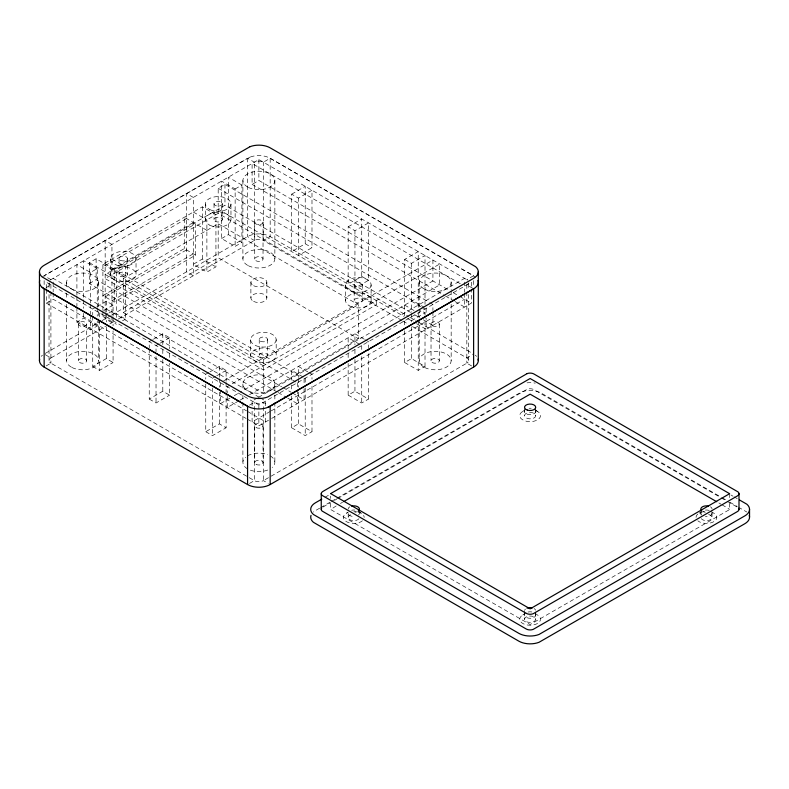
<?xml version="1.0" encoding="UTF-8"?>
<svg xmlns="http://www.w3.org/2000/svg" width="789" height="789" viewBox="0 0 789 789"><rect width="100%" height="100%" fill="white"/><g stroke="black" fill="none" stroke-linecap="round" stroke-linejoin="round"><path stroke-width="0.59" stroke-dasharray="3.94 2.96" d="M729.618 503.323L729.381 509.674L530.129 624.523L330.699 509.526L336.183 505.946M346.47 513.195L348.156 512.091M522.782 411.404L526.174 409.185M522.782 614.986L526.174 612.767M699.093 513.195L701.638 511.528M50.269 280.026L258.871 159.585L467.482 280.026M46.068 287.669L50.91 284.878A6.391 3.689 0 0 1 49.737 283.941M277.038 391.936L89.344 283.567L89.344 262.688L96.12 258.772L299.82 376.373M376.412 300.54L376.412 304.712L218.188 213.355L218.188 188.305L224.964 184.389L428.664 301.99M42.507 276.84A15.987 9.231 0 0 1 44.135 275.736L247.568 158.283L254.354 162.199A6.391 3.689 0 0 1 263.398 162.199L270.173 158.283L473.617 275.736L466.832 279.651A6.391 3.689 0 0 1 467.482 280.095M102.905 310.393L102.905 264.256L202.359 206.836L215.93 214.667L215.93 266.869L206.886 272.087L193.325 264.256L202.359 259.039L215.93 266.869M76.908 295.194L76.908 264.65L90.469 272.481L97.254 268.566L97.254 306.438M235.142 188.956L241.917 185.04L241.917 242.46L235.142 246.375L221.581 238.544L221.581 181.125L235.142 188.956L235.142 246.375M105.164 265.558L186.539 218.583M46.393 289.632L46.393 303.144L53.169 299.228L246.533 410.862M460.322 283.724L252.095 163.501L252.095 184.389L258.871 180.474L449.04 290.263M111.949 269.473L193.325 222.498M89.344 283.567L96.12 279.651L281.683 386.788M410.536 312.405L224.964 205.268L105.164 274.434L263.398 365.79M218.188 213.355L105.164 278.616L263.398 369.962L376.412 304.712M123.252 278.616L218.188 223.8L358.334 304.712L358.334 338.649L263.398 393.455L123.252 312.543L123.252 278.616L263.398 359.528L358.334 304.712M195.583 255.123L184.281 248.594L102.905 295.579L114.208 302.098L195.583 255.123L195.583 223.8L114.208 270.785L114.208 302.098M105.164 296.881L186.539 249.896M95.864 307.207L92.727 309.022L92.727 315.127M96.909 306.605L106.298 301.191L113.074 305.106L113.074 316.103M291.654 194.173L305.215 186.342L305.215 243.771L291.654 251.592L291.654 194.173L298.429 198.088L311.99 190.257L311.99 247.677L298.429 255.508L298.429 198.088M111.949 300.796L193.325 253.811M76.908 307.404L76.908 322.07L83.693 318.154L97.254 325.985L97.254 321.093M221.581 238.544L228.356 234.629L241.917 242.46M103.684 310.521L113.074 305.106M102.905 311.606L102.905 316.458L107.925 313.558M108.931 312.977L111.949 311.241L125.51 319.072L125.51 266.869L111.949 259.039M45.18 353.433L100.953 321.241M102.008 320.63L110.45 315.758M111.505 315.146L247.568 236.592A15.987 9.231 0 0 1 270.173 236.592L408.643 316.537M76.908 322.07L90.469 329.901L97.254 325.985M123.252 312.543L218.188 257.727L358.334 338.649M45.101 354.606L50.91 357.959L105.627 326.37M109.839 323.934L114.06 321.498M118.281 319.062L254.354 240.507A6.391 3.689 0 0 1 263.398 240.507L270.173 236.592L270.173 158.283A15.987 9.231 0 0 0 247.568 158.283L247.568 236.592L254.354 240.507L254.354 162.199M122.492 320.807L125.51 319.072M46.068 365.978L50.91 363.177L254.354 480.639A6.391 3.689 0 0 0 263.398 480.639L268.24 483.43M92.727 316.35L92.727 366.441L106.298 358.61L113.074 362.526L113.074 330.759M92.727 366.441L99.513 370.357L113.074 362.526M152.376 339.842L149.239 341.647L149.239 347.752M153.411 339.24L162.8 333.816L169.586 337.731L169.586 348.728M348.156 226.798L361.727 218.967L361.727 276.397L348.156 284.227L348.156 226.798L354.942 230.713L368.502 222.883L368.502 280.312L354.942 288.143L354.942 230.713M159.151 343.757L156.025 345.562L156.025 351.667M160.197 343.146L169.586 337.731M149.239 348.975L149.239 399.066L162.8 391.236L169.586 395.151L169.586 363.384M149.239 399.066L156.025 402.982L169.586 395.151M208.888 372.467L205.751 374.272L205.751 379.154M209.923 371.866L219.312 366.441L226.098 370.357L226.098 381.353M404.668 316.103L404.668 259.423L418.239 251.592L418.239 307.799M215.663 376.383L212.537 378.187L212.537 383.069M216.709 375.781L226.098 370.357M404.668 259.423L411.454 263.339L425.015 255.508L425.015 304.386M223.632 380.909L432.924 260.074L432.924 280.963L242.756 390.752M230.003 398.12L220.447 403.633L220.447 390.121M234.254 395.664L241.69 391.364M238.909 400.802L227.232 407.548L227.232 394.036M239.974 400.191L245.29 397.123M249.541 394.668L439.71 284.878L439.71 263.99L227.232 386.669L227.232 392.814M257.401 397.962L252.095 401.029L252.095 405.94M258.467 397.34L464.573 278.349L464.573 280.805M249.511 405.122L254.354 402.331A6.391 3.689 0 0 0 263.398 402.331L268.24 405.122M205.751 384.046L205.751 431.691L219.312 423.861L226.098 427.776L226.098 393.573M46.393 288.409L46.393 282.265L258.871 404.944L471.358 282.265L471.358 288.409M205.751 431.691L212.537 435.607L226.098 427.776M411.454 320.768L425.015 312.937L419.206 309.574M270.154 411.483L252.095 421.908L252.095 410.852M271.219 410.862L464.573 299.228M247.184 419.077L258.871 425.823L270.558 419.077M271.623 418.456L471.358 303.144L471.358 289.632M291.654 396.009L291.654 427.776L298.429 423.861L311.99 431.691L311.99 384.046M348.156 363.384L348.156 395.151L354.942 391.236L368.502 399.066L368.502 348.975M404.668 330.759L404.668 362.526L411.454 358.61L425.015 366.441L425.015 316.35M291.654 427.776L305.215 435.607L311.99 431.691M348.156 395.151L361.727 402.982L368.502 399.066M404.668 362.526L418.239 370.357L425.015 366.441M249.511 483.43L254.354 480.639L254.354 402.331M412.509 326.597L466.832 357.959L472.65 354.606M322.839 507.13L330.295 502.83M334.546 500.374L336.676 499.151M337.741 498.53L527.111 389.283A5.434 3.136 0 0 1 533.966 389.667L720.012 497.159M340.434 503.49L342.564 502.268M249.995 157.139L44.135 275.736L50.91 279.651A6.391 3.689 0 0 0 50.259 280.095M324.989 497.287L329.25 494.831M319.653 508.195L315.383 510.651A15.987 9.231 0 0 0 313.401 512.051M320.719 507.574L330.315 502.051M331.38 501.429L335.65 498.973M336.716 498.362L521.243 392.044A15.987 9.231 0 0 1 541.432 393.198L721.314 497.267M472.65 288.232L466.832 284.878A6.391 3.689 0 0 0 468.005 283.941M453.29 292.719L458.606 295.786M459.671 296.398L471.358 303.144M252.095 184.389L444.385 295.411M445.45 296.023L453.951 300.925M455.016 301.536L464.573 307.059L464.573 293.094M241.917 185.04L228.356 177.209L228.356 234.629M429.729 302.601L432.924 304.455L432.924 310.59M218.188 188.305L424.009 307.138M411.454 301.191L420.843 306.605M421.888 307.207L425.015 309.022L425.015 315.127M305.215 243.771L311.99 247.677M361.727 276.397L368.502 280.312M404.668 305.106L414.057 310.521M414.797 314.86L419.067 317.326M423.328 319.792L432.924 325.334L432.924 311.823M409.708 317.148L418.229 322.07M419.294 322.681L473.617 354.044M721.077 497.77L726.393 500.847M727.458 501.459L738.08 507.603M218.188 209.184L403.751 316.32M407.578 318.529L415.478 323.086M416.553 323.707L426.149 329.25L426.149 318.194M718.858 502.948L720.978 504.181M722.043 504.792L729.618 509.349M401.857 320.442L263.398 240.507L263.398 162.199M402.923 321.064L408.248 324.141M471.674 365.978L466.832 363.177L263.398 480.639L263.398 402.331M193.325 212.054L206.886 219.884L206.886 272.087M206.886 230.329L184.281 217.271L184.281 248.594M364.331 339.24L354.942 333.816L354.942 344.813M365.376 339.842L368.502 341.647L368.502 347.752M359.636 344.359L348.156 337.731L348.156 348.728M307.818 371.866L298.429 366.441L298.429 377.438M308.864 372.467L311.99 374.272L311.99 379.154M303.124 376.984L291.654 370.357L291.654 380.13M102.905 264.256L125.51 277.304M89.344 262.688L296.23 382.142M97.254 268.566L83.693 260.735L83.693 298.607M282.758 387.409L291.289 392.33M292.354 392.952L304.081 399.717L304.081 388.661M278.103 392.557L286.634 397.478M287.699 398.09L297.305 403.633L297.305 390.121M259.285 397.34L53.169 278.349L53.169 280.805M260.34 397.962L265.656 401.029L265.656 405.94M102.905 316.458L116.466 324.289M247.598 411.483L265.656 421.908L265.656 410.852M46.393 303.144L246.129 418.456M270.173 158.283L475.599 277.136M730.89 494.979L733.02 496.212M734.086 496.833L737.281 498.678M722.379 497.889L725.564 499.733M729.825 502.198L737.281 506.508M738.336 507.12L746.858 512.051M711.244 511.528L713.789 513.195A10.385 5.996 0 0 1 713.029 522.071A10.385 5.996 0 0 1 697.801 520.77M534.084 409.185L537.477 411.404M534.932 613.329L537.477 614.986A10.385 5.996 0 0 1 536.974 623.744A10.385 5.996 0 0 1 521.884 622.886A10.385 5.996 0 0 1 524.35 614.246M357.772 510.976L361.155 513.195M729.618 493.687L729.618 498.5M712.033 512.663L712.033 517.436M700.849 510.276L700.849 515.049M535.721 408.485L535.721 415.645A5.592 3.225 0 0 1 527.328 418.436A5.592 3.225 0 0 1 527.328 412.844A5.592 3.225 0 0 1 535.721 415.645M535.721 612.077L535.721 619.227A5.592 3.225 0 0 1 527.328 622.028A5.592 3.225 0 0 1 527.328 616.436A5.592 3.225 0 0 1 535.721 619.227M524.537 408.485L524.537 415.645M524.537 610.883L524.537 619.227M473.617 280.637L473.617 285.529M468.705 283.488L468.705 288.379M468.705 294.504L468.705 360.573M466.832 284.553L466.832 290.993M466.832 291.891L466.832 363.177A6.391 3.689 0 0 0 466.832 357.959M464.573 282.038L464.573 292.324M451.17 282.265L451.17 289.602M451.17 290.825L451.17 299.396M451.17 304.288L451.17 360.573M439.345 324.023L439.345 360.829A4.152 2.397 0 0 1 433.112 362.91A4.152 2.397 0 0 1 433.112 358.748A4.152 2.397 0 0 1 439.345 360.829M431.031 324.023L431.031 360.829M426.149 308.371L426.149 313.282M419.206 282.265L419.206 307.957M419.206 309.18L419.206 317.75M419.206 318.973L419.206 360.573M418.239 312.937L418.239 319.042M418.239 320.265L418.239 370.357M411.454 263.339L411.454 312.217M411.454 313.411L411.454 321.961M411.454 326.843L411.454 358.61M404.668 320.985L404.668 325.877M371.116 284.878A12.792 7.387 0 0 1 351.943 291.269A12.792 7.387 0 0 1 351.943 278.478A12.792 7.387 0 0 1 371.116 284.878L371.116 300.54M362.486 284.612A4.152 2.397 0 0 1 356.253 286.693A4.152 2.397 0 0 1 356.253 282.541A4.152 2.397 0 0 1 362.486 284.612L362.486 300.54A4.152 2.397 0 0 1 356.253 302.611A4.152 2.397 0 0 1 356.253 298.459A4.152 2.397 0 0 1 362.486 300.54M361.727 345.562L361.727 351.667M361.727 356.559L361.727 402.982M359.409 509.083L359.409 515.049M354.942 349.695L354.942 354.586M354.942 359.468L354.942 391.236M354.182 284.612L354.182 300.54M348.156 353.61L348.156 358.502M348.215 517.436L348.215 512.663A5.592 3.225 0 0 0 354.902 516.43M345.543 284.878L345.543 300.54M330.63 496.094L330.63 498.5M330.63 503.323L330.63 509.349M305.215 378.187L305.215 383.069M305.215 387.961L305.215 435.607M304.081 378.838L304.081 383.75M298.429 378.661L298.429 387.212M298.429 392.094L298.429 423.861M297.305 382.754L297.305 388.898M291.654 385.022L291.654 391.127M276.18 339.684A12.792 7.387 0 0 1 256.997 346.085A12.792 7.387 0 0 1 256.997 333.293A12.792 7.387 0 0 1 276.18 339.684L276.18 355.346A12.792 7.387 0 0 1 256.997 361.737A12.792 7.387 0 0 1 256.997 348.955A12.792 7.387 0 0 1 276.18 355.346M274.858 180.474L274.858 258.772M274.858 384.056A15.987 9.231 0 0 1 250.882 392.054A15.987 9.231 0 0 1 250.882 376.067A15.987 9.231 0 0 1 274.858 384.056L274.858 390.18M274.858 395.072L274.858 401.187M274.858 402.41L274.858 462.364M267.55 339.428L267.55 355.346M266.869 282.265L266.869 297.926M263.398 359.528L263.398 393.455M263.033 222.232A4.152 2.397 0 0 1 256.8 224.313A4.152 2.397 0 0 1 256.8 220.151A4.152 2.397 0 0 1 263.033 222.232L263.033 259.039A4.152 2.397 0 0 1 256.8 261.11A4.152 2.397 0 0 1 256.8 256.958A4.152 2.397 0 0 1 263.033 259.039M263.033 425.823L263.033 462.62M259.236 339.428L259.236 355.346M258.871 159.585L258.871 180.474M258.871 404.944L258.871 425.823M254.719 222.232L254.719 259.039M254.719 425.823L254.719 462.62M250.882 282.265L250.882 297.926M250.606 339.684L250.606 355.346M242.894 180.474L242.894 258.772M242.894 384.056L242.894 390.18M242.894 395.072L242.894 401.187M242.894 402.41L242.894 462.364M230.97 203.966L230.97 219.618M226.098 382.576L226.098 392.35M224.964 184.389L224.964 205.268M222.34 203.7A4.152 2.397 0 0 1 216.107 205.781A4.152 2.397 0 0 1 216.107 201.619A4.152 2.397 0 0 1 222.34 203.7L222.34 219.618A4.152 2.397 0 0 1 216.107 221.699A4.152 2.397 0 0 1 216.107 217.547A4.152 2.397 0 0 1 222.34 219.618M220.447 382.754L220.447 388.898M219.312 366.441L219.312 377.438M219.312 378.661L219.312 387.212M219.312 392.094L219.312 423.861M218.188 223.8L218.188 257.727M214.026 203.7L214.026 219.618M212.537 387.961L212.537 435.607M205.396 203.966L205.396 219.618M202.359 206.836L202.359 259.039M169.586 353.61L169.586 358.502M162.8 333.816L162.8 344.813M162.8 349.695L162.8 354.586M162.8 359.468L162.8 391.236M156.025 356.559L156.025 402.982M136.033 258.772A12.792 7.387 0 0 1 116.851 265.163A12.792 7.387 0 0 1 116.851 252.381A12.792 7.387 0 0 1 136.033 258.772L136.033 274.434A12.792 7.387 0 0 1 116.851 280.825A12.792 7.387 0 0 1 116.851 268.043A12.792 7.387 0 0 1 136.033 274.434M127.404 258.516L127.404 274.434M119.09 258.516L119.09 274.434M116.466 272.087L116.466 318.214M113.074 317.326L113.074 325.877M110.46 258.772L110.46 274.434M106.298 301.191L106.298 312.188M106.298 313.411L106.298 321.961M106.298 326.843L106.298 358.61M99.513 312.937L99.513 319.042M99.513 320.265L99.513 370.357M98.546 282.265L98.546 306.734M98.546 311.625L98.546 317.75M98.546 318.973L98.546 360.573M97.254 307.661L97.254 316.211M96.12 258.772L96.12 279.651M90.469 272.481L90.469 303.025M90.469 304.238L90.469 314.022M90.469 315.235L90.469 329.901M86.711 324.023A4.152 2.397 0 0 1 80.478 326.104A4.152 2.397 0 0 1 80.478 321.951A4.152 2.397 0 0 1 86.711 324.023L86.711 360.829A4.152 2.397 0 0 1 80.478 362.91A4.152 2.397 0 0 1 80.478 358.748A4.152 2.397 0 0 1 86.711 360.829M83.693 299.83L83.693 308.381M83.693 313.272L83.693 318.154M78.407 324.023L78.407 360.829M76.908 296.417L76.908 306.191M66.572 282.265L66.572 288.379M66.572 293.281L66.572 299.396M66.572 304.288L66.572 360.573M53.169 282.038L53.169 291.861M53.169 293.094L53.169 299.228M50.91 284.553L50.91 290.993M50.91 291.891L50.91 363.177A6.391 3.689 0 0 1 50.91 357.959M49.036 283.488L49.036 288.379M49.036 294.504L49.036 360.573M44.135 280.637L44.135 285.529M696.056 517.436A10.385 5.996 0 0 1 697.801 514.103M700.671 512.446A10.385 5.996 0 0 1 706.441 511.44M711.925 512.633A5.592 3.225 0 0 1 705.346 516.43M701.786 515.059A5.592 3.225 0 0 1 700.957 512.633M705.346 510.089A5.592 3.225 0 0 1 709.548 510.572M708.581 514.458A5.592 3.225 0 0 1 710.396 519.724A5.592 3.225 0 0 1 701.273 518.669M705.346 512.248A5.592 3.225 0 0 1 703.334 511.765M710.396 506.804A5.592 3.225 0 0 1 712.033 509.083M535.899 410.655A10.385 5.996 0 0 1 537.94 419.6A10.385 5.996 0 0 1 522.318 419.6A10.385 5.996 0 0 1 524.35 410.655M535.613 410.832A5.592 3.225 0 0 1 530.129 414.698A5.592 3.225 0 0 1 524.636 410.832M529.034 408.298A5.592 3.225 0 0 1 531.214 408.298M535.613 614.424A5.592 3.225 0 0 1 530.129 618.28A5.592 3.225 0 0 1 524.636 614.424M527.989 612.067A5.592 3.225 0 0 1 532.269 612.067M524.636 610.252A5.592 3.225 0 0 1 525.474 609.088M534.084 608.595A5.592 3.225 0 0 1 535.613 610.252M362.447 520.77A10.385 5.996 0 0 1 346.47 521.677A10.385 5.996 0 0 1 348.038 512.446M353.807 511.44A10.385 5.996 0 0 1 355.839 511.558M357.792 511.893A10.385 5.996 0 0 1 364.202 517.436M358.985 512.022A5.592 3.225 0 0 1 358.462 515.059M351.667 510.276A5.592 3.225 0 0 1 354.902 510.089M358.985 518.669A5.592 3.225 0 0 1 350.267 519.931A5.592 3.225 0 0 1 350.701 514.753M356.924 511.765A5.592 3.225 0 0 1 354.902 512.248M348.215 509.083A5.592 3.225 0 0 1 349.852 506.804M527.013 382.843A15.987 9.231 0 0 1 535.267 383.148M270.173 455.835A15.987 9.231 0 0 1 272.166 467.492M267.757 470.037A15.987 9.231 0 0 1 249.995 470.037M247.568 468.893A15.987 9.231 0 0 1 245.586 457.235M247.568 455.835A15.987 9.231 0 0 1 267.757 454.691M475.244 355.149A15.987 9.231 0 0 1 476.556 356.381M468.627 282.847A6.391 3.689 0 0 1 468.39 283.409M41.196 356.381A15.987 9.231 0 0 1 42.507 355.149M49.352 283.409A6.391 3.689 0 0 1 49.115 282.847M193.325 197.437L186.539 193.522L186.539 271.83L193.325 275.746L193.325 197.437M111.949 244.422L105.164 240.507L105.164 318.805L111.949 322.721L111.949 244.422M253.604 301.398A7.989 4.616 0 0 0 266.712 298.824A7.989 4.616 0 0 0 256.307 293.557A7.989 4.616 0 0 0 253.604 301.398M253.604 285.736A7.989 4.616 0 0 0 266.712 283.162A7.989 4.616 0 0 0 256.307 277.896A7.989 4.616 0 0 0 253.604 285.736M349.902 306.083A12.792 7.387 0 0 0 370.869 301.98A12.792 7.387 0 0 0 354.222 293.547A12.792 7.387 0 0 0 349.902 306.083M209.756 225.171A12.792 7.387 0 0 0 230.723 221.058A12.792 7.387 0 0 0 214.075 212.635A12.792 7.387 0 0 0 209.756 225.171M209.756 209.509A12.792 7.387 0 0 0 230.723 205.406A12.792 7.387 0 0 0 214.075 196.974A12.792 7.387 0 0 0 209.756 209.509M260.656 357.151A4.152 2.397 0 0 0 267.471 355.819A4.152 2.397 0 0 0 262.056 353.077A4.152 2.397 0 0 0 260.656 357.151M260.656 341.233A4.152 2.397 0 0 0 267.471 339.891A4.152 2.397 0 0 0 262.056 337.15A4.152 2.397 0 0 0 260.656 341.233M120.51 276.239A4.152 2.397 0 0 0 127.325 274.907A4.152 2.397 0 0 0 121.91 272.166A4.152 2.397 0 0 0 120.51 276.239M120.51 260.321A4.152 2.397 0 0 0 127.325 258.979A4.152 2.397 0 0 0 121.91 256.238A4.152 2.397 0 0 0 120.51 260.321M432.451 325.827A4.152 2.397 0 0 0 439.266 324.496A4.152 2.397 0 0 0 433.851 321.754A4.152 2.397 0 0 0 432.451 325.827M424.65 367.506A15.987 9.231 0 0 0 450.864 362.368A15.987 9.231 0 0 0 430.054 351.835A15.987 9.231 0 0 0 424.65 367.506M424.65 289.198A15.987 9.231 0 0 0 450.864 284.07A15.987 9.231 0 0 0 430.054 273.527A15.987 9.231 0 0 0 424.65 289.198M248.338 265.715A15.987 9.231 0 0 0 274.552 260.577A15.987 9.231 0 0 0 253.733 250.034A15.987 9.231 0 0 0 248.338 265.715M248.338 187.407A15.987 9.231 0 0 0 274.552 182.269A15.987 9.231 0 0 0 253.733 171.736A15.987 9.231 0 0 0 248.338 187.407M256.129 464.425A4.152 2.397 0 0 0 262.954 463.094A4.152 2.397 0 0 0 257.539 460.352A4.152 2.397 0 0 0 256.129 464.425M256.129 427.628A4.152 2.397 0 0 0 262.954 426.287A4.152 2.397 0 0 0 257.539 423.545A4.152 2.397 0 0 0 256.129 427.628M72.016 367.506A15.987 9.231 0 0 0 98.24 362.368A15.987 9.231 0 0 0 77.421 351.835A15.987 9.231 0 0 0 72.016 367.506M72.016 289.198A15.987 9.231 0 0 0 98.24 284.07A15.987 9.231 0 0 0 77.421 273.527A15.987 9.231 0 0 0 72.016 289.198"/><path stroke-width="1.18" d="M39.756 280.46A15.987 9.231 0 0 0 44.135 288.794L247.568 406.246A15.987 9.231 0 0 0 270.173 406.246L473.617 288.794A15.987 9.231 0 0 0 477.986 280.46M39.647 359.123A15.987 9.231 0 0 0 44.135 367.092L247.568 484.545A15.987 9.231 0 0 0 270.173 484.545L473.617 367.092A15.987 9.231 0 0 0 478.104 359.123M343.629 501.656L530.129 394.175L716.728 501.725M267.757 407.39L473.617 288.794L473.617 367.092M321.784 499.131L315.383 502.82A15.987 9.231 0 0 0 313.401 514.467L518.827 633.33A15.987 9.231 0 0 0 539.005 634.474L744.865 515.868A15.987 9.231 0 0 0 746.858 504.22L739.401 499.91M42.142 287.393L247.568 406.246L247.568 484.545M749.55 509.349L749.55 517.18M738.997 493.687L738.997 509.349M478.302 271.82L478.302 360.573M321.251 493.687L321.251 509.349M270.173 406.246L270.173 484.545M44.135 288.794L44.135 367.092M39.45 271.82L39.45 360.573M701.786 510.877A5.592 3.225 0 0 1 702.121 507.031A5.592 3.225 0 0 1 708.581 506.104M527.022 608.191A5.592 3.225 0 0 1 532.269 607.895M351.667 506.104A5.592 3.225 0 0 1 358.137 507.031A5.592 3.225 0 0 1 358.462 510.877M738.899 508.737A5.434 3.136 0 0 1 737.409 511.568L533.147 629.405A5.434 3.136 0 0 1 526.283 629.02L322.168 511.085A5.434 3.136 0 0 1 321.665 508.146M749.244 515.375A15.987 9.231 0 0 1 744.865 523.699L539.005 642.305A15.987 9.231 0 0 1 518.827 641.151L313.401 522.298A15.987 9.231 0 0 1 311.014 515.375M330.65 493.598L530.129 608.861L729.618 493.687L530.129 378.513L330.65 493.598M527.111 373.621L322.839 491.468A5.434 3.136 0 0 0 322.168 495.423L526.283 613.359A5.434 3.136 0 0 0 533.147 613.743L737.409 495.906A5.434 3.136 0 0 0 738.09 491.942L533.966 374.016A5.434 3.136 0 0 0 527.111 373.621M249.995 146.695L44.135 265.301A15.987 9.231 0 0 0 42.142 276.949L247.568 395.802A15.987 9.231 0 0 0 267.757 396.956L473.617 278.349A15.987 9.231 0 0 0 475.599 266.702L270.173 147.849A15.987 9.231 0 0 0 249.995 146.695M527.328 410.083A5.592 3.225 0 0 0 535.721 407.292A5.592 3.225 0 0 0 527.328 404.491A5.592 3.225 0 0 0 527.328 410.083"/></g></svg>
